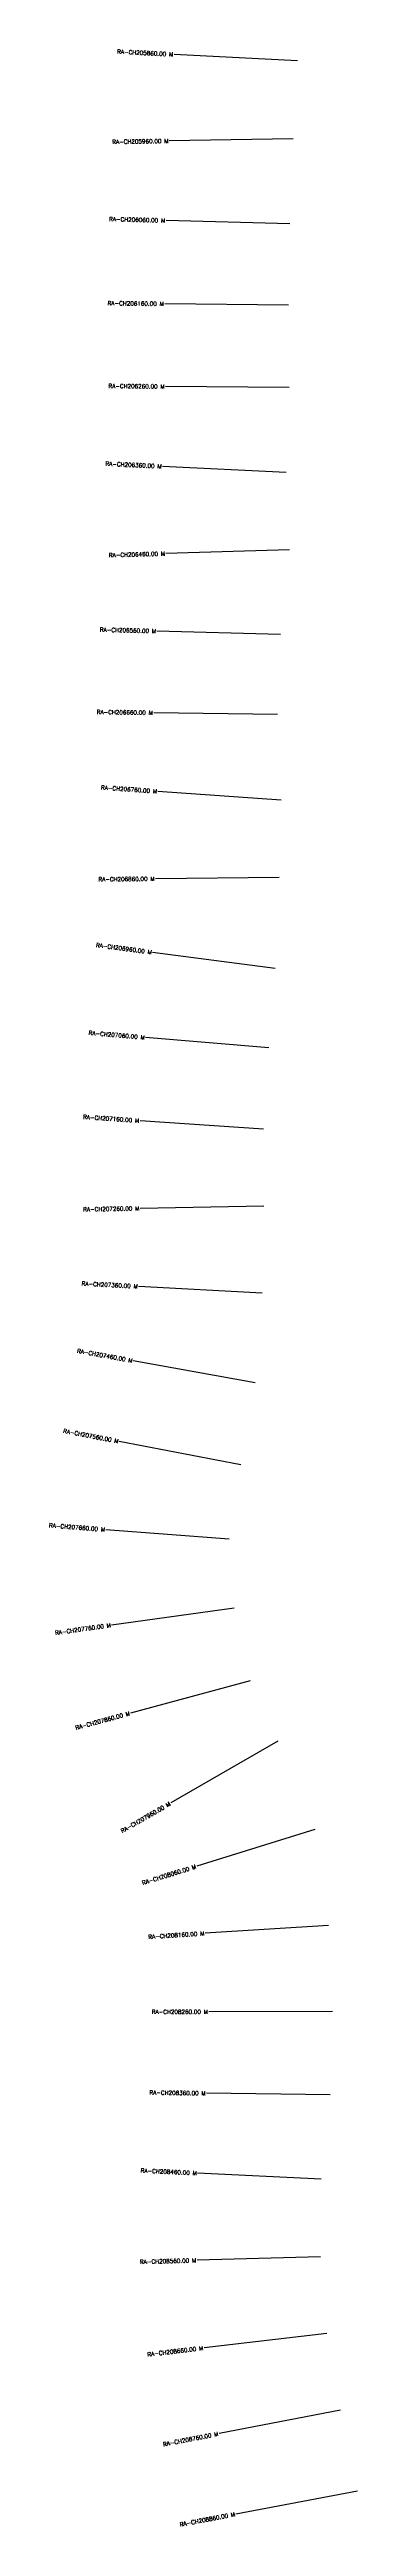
# Model space of a CAD drawing. Header units: metres. Extents: x 274532 to 282320, y 2072831 to 2078806.
# Drawn here: x 274630 to 275004, y 2075803 to 2078806 of the extents above; entities that cross this region are included whole.
import ezdxf
from ezdxf.enums import TextEntityAlignment as Align

# ---------------------------------------------------------------- set-up
doc = ezdxf.new("R2010")
doc.units = ezdxf.units.M
doc.header["$MEASUREMENT"] = 0
doc.layers.add('CS', color=134, linetype='Continuous')
doc.layers.add('CSMark', color=6, linetype='Continuous')
doc.styles.get("Standard").update_dxf_attribs({"font": 'simplex.shx'})

msp = doc.modelspace()

# ---------------------------------------------------------------- linework, layer by layer
at = {"layer": 'CS'}
for p, q in [((274931.1, 2078792.6), (274781.3, 2078800.2)), ((274925.5, 2078698), (274775.5, 2078695.4)), ((274921.6, 2078595), (274771.6, 2078598.9)), ((274919.9, 2078496.1), (274769.9, 2078497.8)), ((274920.9, 2078396.3), (274770.9, 2078397.6)), ((274917, 2078293.4), (274767.2, 2078300.7)), ((274921.3, 2078199.5), (274771.4, 2078195.1)), ((274910.4, 2078097.1), (274760.5, 2078101.1)), ((274906.6, 2078000), (274756.6, 2078002.1)), ((274911.3, 2077896.1), (274761.7, 2077906.7)), ((274908.7, 2077802.2), (274758.7, 2077800.8)), ((274904, 2077691.9), (274755.2, 2077711.6)), ((274896.1, 2077595.8), (274746.7, 2077608.4)), ((274889.6, 2077497.3), (274740, 2077507.5)), ((274890.2, 2077403.9), (274740.2, 2077401.2)), ((274888.1, 2077298.6), (274738.3, 2077306.5)), ((274879.5, 2077189.7), (274731.9, 2077216.3)), ((274862.2, 2077090.4), (274714.9, 2077118.6)), ((274848.2, 2077000), (274698.6, 2077011.6)), ((274854.2, 2076916.7), (274705.6, 2076896)), ((274873.5, 2076828.2), (274728.6, 2076789.3)), ((274907.2, 2076755.2), (274777.2, 2076680.3)), ((274951.9, 2076648.2), (274808.7, 2076603.6)), ((274968.7, 2076531.8), (274819, 2076522.3)), ((274973.4, 2076427.3), (274823.4, 2076427.1)), ((274970.6, 2076326.3), (274820.6, 2076328.3)), ((274959.7, 2076224.4), (274809.9, 2076231.5)), ((274959, 2076130.1), (274809.1, 2076125.9)), ((274966.6, 2076037.2), (274817.6, 2076019.7)), ((274983.2, 2075944.3), (274835.9, 2075915.7)), ((275003.6, 2075845.9), (274856.2, 2075818.2))]:
    msp.add_line(p, q, dxfattribs=at)

# ---------------------------------------------------------------- texts
at = {"layer": 'CSMark'}
for s, rotation, p in [('RA-CH205860.00 M', 357.0713, (274780.3, 2078800.3)), ('RA-CH205960.00 M', 0.9902, (274774.5, 2078695.4)), ('RA-CH206060.00 M', 358.502, (274770.6, 2078598.9)), ('RA-CH206160.00 M', 359.3254, (274768.9, 2078497.9)), ('RA-CH206260.00 M', 359.496, (274769.9, 2078397.7)), ('RA-CH206360.00 M', 357.2205, (274766.2, 2078300.8)), ('RA-CH206460.00 M', 1.6743, (274770.4, 2078195.1)), ('RA-CH206560.00 M', 358.4881, (274759.5, 2078101.1)), ('RA-CH206660.00 M', 359.2017, (274755.6, 2078002.1)), ('RA-CH206760.00 M', 355.941, (274760.7, 2077906.8)), ('RA-CH206860.00 M', 0.5231, (274757.7, 2077800.8)), ('RA-CH206960.00 M', 352.4644, (274754.3, 2077711.7)), ('RA-CH207060.00 M', 355.2147, (274745.7, 2077608.4)), ('RA-CH207160.00 M', 356.1052, (274739, 2077507.5)), ('RA-CH207260.00 M', 1.0368, (274739.2, 2077401.2)), ('RA-CH207360.00 M', 356.9873, (274737.3, 2077306.6)), ('RA-CH207460.00 M', 349.7766, (274730.9, 2077216.5)), ('RA-CH207560.00 M', 349.17, (274713.9, 2077118.8)), ('RA-CH207660.00 M', 355.5339, (274697.6, 2077011.7)), ('RA-CH207760.00 M', 7.9294, (274704.6, 2076895.9)), ('RA-CH207860.00 M', 15.0478, (274727.6, 2076789)), ('RA-CH207960.00 M', 29.9231, (274776.3, 2076679.8)), ('RA-CH208060.00 M', 17.2943, (274807.8, 2076603.4)), ('RA-CH208160.00 M', 3.6439, (274818, 2076522.2)), ('RA-CH208260.00 M', 0.0629, (274822.4, 2076427.1)), ('RA-CH208360.00 M', 359.2241, (274819.6, 2076328.3)), ('RA-CH208460.00 M', 357.2886, (274808.9, 2076231.5)), ('RA-CH208560.00 M', 1.629, (274808.1, 2076125.8)), ('RA-CH208660.00 M', 6.6961, (274816.6, 2076019.5)), ('RA-CH208760.00 M', 10.9702, (274834.9, 2075915.5)), ('RA-CH208860.00 M', 10.6494, (274855.2, 2075818))]:
    msp.add_text(s, height=5, rotation=rotation, dxfattribs=at).set_placement(p, align=Align.MIDDLE_RIGHT)

doc.saveas('drawing.dxf')
